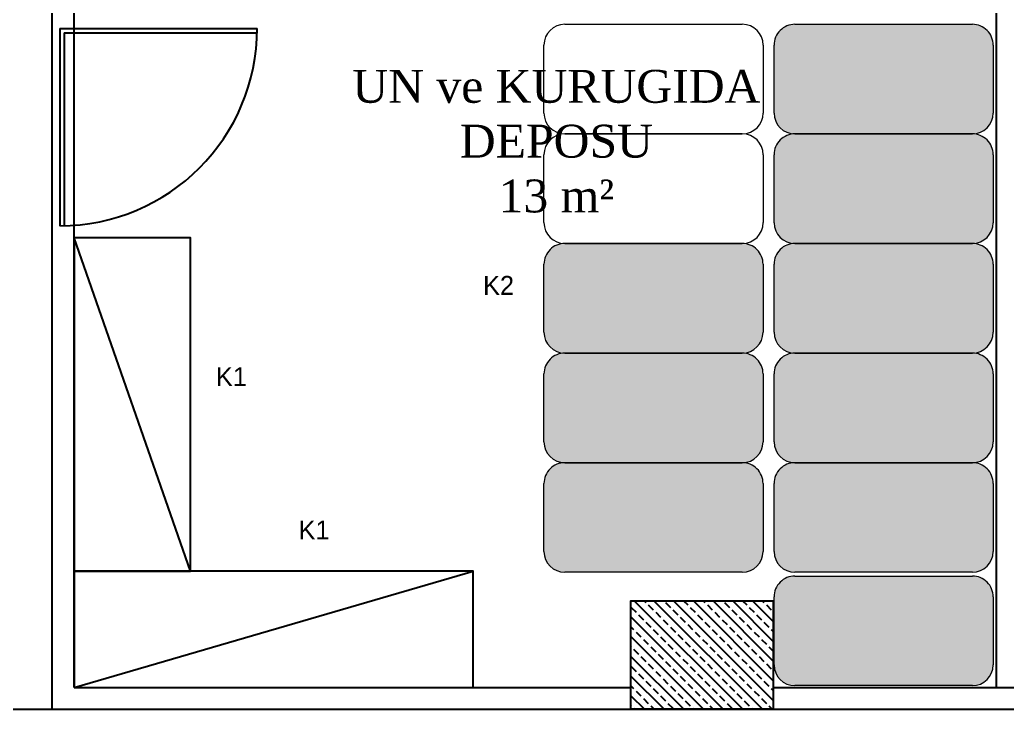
# Model space of a CAD drawing. Header units: millimetres. Extents: x 7703 to 14147, y -5820 to 95.
# Drawn here: x 11919 to 12369.7, y -4954.9 to -4635.4 of the extents above; entities that cross this region are included whole.
import ezdxf
from ezdxf.enums import TextEntityAlignment as Align

# ---------------------------------------------------------------- set-up
doc = ezdxf.new("R2010")
doc.units = ezdxf.units.MM
for name, color, linetype in [('A-FLOR-PFIX', 140, 'Continuous'), ('kapı ABD', 55, 'Continuous'), ('Kıtc-002 Çizgi', 7, 'Continuous')]:
    doc.layers.add(name, color=color, linetype=linetype)
doc.layers.add('mutfak ekipmanları', color=161, linetype='Continuous', lineweight=15)
doc.styles.get("Standard").update_dxf_attribs({"font": 'stylu.ttf', "height": 10})
doc.styles.add('TAKSİM', font='GOTHIC.TTF', dxfattribs={"height": 20})

# ---------------------------------------------------------------- blocks, each defined once
blk = doc.blocks.new('A$C69525F90')
at = {"color": 9, "linetype": 'Continuous', "lineweight": 15}
for p, q in [((1.9, 20), (8.1, 20)), ((0, 1.9), (0, 18.1)), ((10, 18.1), (10, 1.9)), ((8.1, 0), (1.9, 0))]:
    blk.add_line(p, q, dxfattribs=at)
for centre, start, end in [((1.9, 18.1), 90, 180), ((8.1, 18.1), 0, 90), ((1.9, 1.9), 180, 270), ((8.1, 1.9), 270, 0)]:
    blk.add_arc(centre, 1.9, start, end, dxfattribs=at)
blk = doc.blocks.new('A$C3DF063A6')
h = blk.add_hatch()
h.set_pattern_fill('AR-CONC', color=256, scale=0.25, style=0)
h.set_pattern_definition([(50, (-15106.604, 15804.31), (45.54617, -3.98477), [4.7625, -52.3875]), (355, (-15106.604, 15804.31), (-8.81071, 47.76416), [3.81, -41.91]), (100.451, (-15102.81, 15803.98), (36.735625, 43.77917), [4.0475, -44.5225]), (46.1842, (-15106.604, 15817.01), (67.76976, -10.51058), [7.14375, -78.58125]), (96.6356, (-15100.957, 15816.134), (59.35106, 61.85639), [6.07125, -66.78375]), (351.184, (-15106.604, 15817.01), (59.35115, 61.85628), [5.715, -62.865]), (21, (-15100.254, 15813.835), (37.90372, -25.56638), [4.7625, -52.3875]), (326, (-15100.254, 15813.835), (15.45051, 46.04699), [3.81, -41.91]), (71.4514, (-15097.095, 15811.705), (53.35412, 20.48071), [4.0475, -44.5225]), (37.5, (-15106.604, 15804.31), (0.772151, 21.13876), [0, -41.402, 0, -42.545, 0, -42.06875]), (7.5, (-15106.604, 15804.31), (16.704916, 25.045144), [0, -24.257, 0, -40.4495, 0, -16.03375]), (327.5, (-15120.765, 15804.31), (33.897649, -1.432186), [0, -15.875, 0, -49.53, 0, -65.7225]), (317.5, (-15127.115, 15804.31), (37.032295, 6.356623), [0, -20.6375, 0, -32.893, 0, -46.6725])])
edge = h.paths.add_edge_path()
edge.add_ellipse((-221, 1250.9), major_axis=(-67.2, 67.2), ratio=1, start_angle=224.9999, end_angle=314.9999, ccw=False)
edge.add_line((-221, 1345.9), (-531, 1345.9))
edge.add_ellipse((-531, 1250.9), major_axis=(-67.2, 67.2), ratio=1, start_angle=-45.0001, end_angle=44.9999, ccw=False)
edge.add_line((-626, 1250.9), (-626, 440.9))
edge.add_ellipse((-531, 440.9), major_axis=(-67.2, 67.2), ratio=1, start_angle=44.9999, end_angle=134.9999, ccw=False)
edge.add_line((-531, 345.9), (-221, 345.9))
edge.add_ellipse((-221, 440.9), major_axis=(-67.2, 67.2), ratio=1, start_angle=134.9999, end_angle=224.9999, ccw=False)
edge.add_line((-126, 440.9), (-126, 1250.9))
at = {"color": 9, "lineweight": 25, "xscale": 50.00000000002114, "yscale": 50.00000000002114, "zscale": 50.00000000002114, "rotation": 359.9999473178304}
blk.add_blockref('A$C69525F90', (-626, 345.9), dxfattribs=at)
blk = doc.blocks.new('rtyjjkw5')
at = {"layer": 'kapı ABD', "color": 7}
for p, q in [((-2, 2), (-2, 90)), ((0, 0), (0, 90)), ((-2, 2), (-90, 2)), ((0, 0), (-90, 0))]:
    blk.add_line(p, q, dxfattribs=at)
blk.add_arc((0, 0), 90, 90, 180, dxfattribs=at)

msp = doc.modelspace()

# ---------------------------------------------------------------- hatches: boundary and pattern name
h = msp.add_hatch()
h.set_pattern_fill('ANSI33', color=256, angle=90)
h.set_pattern_definition([(135, (18757.118, 3970.025), (-4.490128, -4.490128), []), (135, (18757.118, 3974.515), (-4.490128, -4.490128), [3.175, -1.5875])])
h.paths.add_polyline_path([(12197.89, -4949.91), (12262.89, -4949.91), (12262.89, -4900.41), (12197.89, -4900.41)])

# ---------------------------------------------------------------- linework, layer by layer
msp.add_lwpolyline([(12197.89, -4949.91), (12197.89, -4900.41), (12262.89, -4900.41), (12262.89, -4949.91)], close=True)
at = {"layer": 'A-FLOR-PFIX'}
msp.add_lwpolyline([(12848.4, -4949.91), (12848.4, -5538.72), (12818.89, -5538.72), (12818.89, -5578.21), (12264.89, -5578.21), (12264.89, -5544.91), (12209.89, -5544.91), (12209.89, -5578.21), (11643.03, -5574.42), (11642.89, -5544.91), (11613.99, -5544.91), (11613.89, -5006.91), (11708.89, -5006.91), (11708.89, -4949.91)], close=True, dxfattribs=at)
at = {"layer": 'Kıtc-002 Çizgi'}
for p, q in [((11933.89, -4949.91), (11933.89, -4381.72)), ((11943.89, -4939.91), (11943.89, -4391.72)), ((12364.67, -4391.72), (12364.67, -4939.91)), ((11996.89, -4886.91), (11943.89, -4734.91)), ((11943.89, -4939.91), (12125.89, -4886.91)), ((11943.89, -4939.91), (12197.89, -4939.91)), ((12262.89, -4939.91), (12818.89, -4939.91)), ((11933.89, -4949.91), (12197.89, -4949.91)), ((12262.89, -4949.91), (12818.89, -4949.91))]:
    msp.add_line(p, q, dxfattribs=at)
for points in [[(11996.89, -4886.91), (11996.89, -4734.91), (11943.89, -4734.91), (11943.89, -4886.91)], [(11943.89, -4939.91), (12125.89, -4939.91), (12125.89, -4886.91), (11943.89, -4886.91)]]:
    msp.add_lwpolyline(points, close=True, dxfattribs=at)

# ---------------------------------------------------------------- block references
at = {"rotation": 180}
msp.add_blockref('rtyjjkw5', (11937.37, -4639.34), dxfattribs=at)
at = {"color": 9, "lineweight": 25, "xscale": 5.000000000020306, "yscale": 5.000000000020306, "zscale": 5.000000000020306, "rotation": 89.99994731783046}
for p in [(12258.26, -4687.41), (12258.26, -4737.41)]:
    msp.add_blockref('A$C69525F90', p, dxfattribs=at)
at = {"color": 31, "xscale": 0.1000000000003638, "yscale": 0.1000000000003638, "zscale": 0.1000000000003638, "rotation": 90}
for p in [(12397.84, -4624.82), (12397.84, -4674.82), (12292.84, -4724.82), (12397.84, -4724.82), (12292.84, -4774.82), (12397.84, -4774.82), (12292.84, -4824.82), (12397.84, -4824.82), (12397.84, -4876.53)]:
    msp.add_blockref('A$C3DF063A6', p, dxfattribs=at)

# ---------------------------------------------------------------- texts
at = {"style": 'TAKSİM'}
for s, p in [('K2', (12137.54, -4760.85)), ('K1', (12015.63, -4802.5)), ('K1', (12053.38, -4872.45))]:
    msp.add_text(s, height=8.64, dxfattribs=at).set_placement(p, align=Align.CENTER)
at = {"layer": 'mutfak ekipmanları', "insert": (12163.92, -4658.22), "char_height": 15, "width": 378.4061, "attachment_point": 2}
msp.add_mtext('{\\fTimes New Roman|b0|i0|c162|p18;UN ve KURUGIDA\\PDEPOSU\\P13 m²}', dxfattribs=at)

doc.saveas('drawing.dxf')
